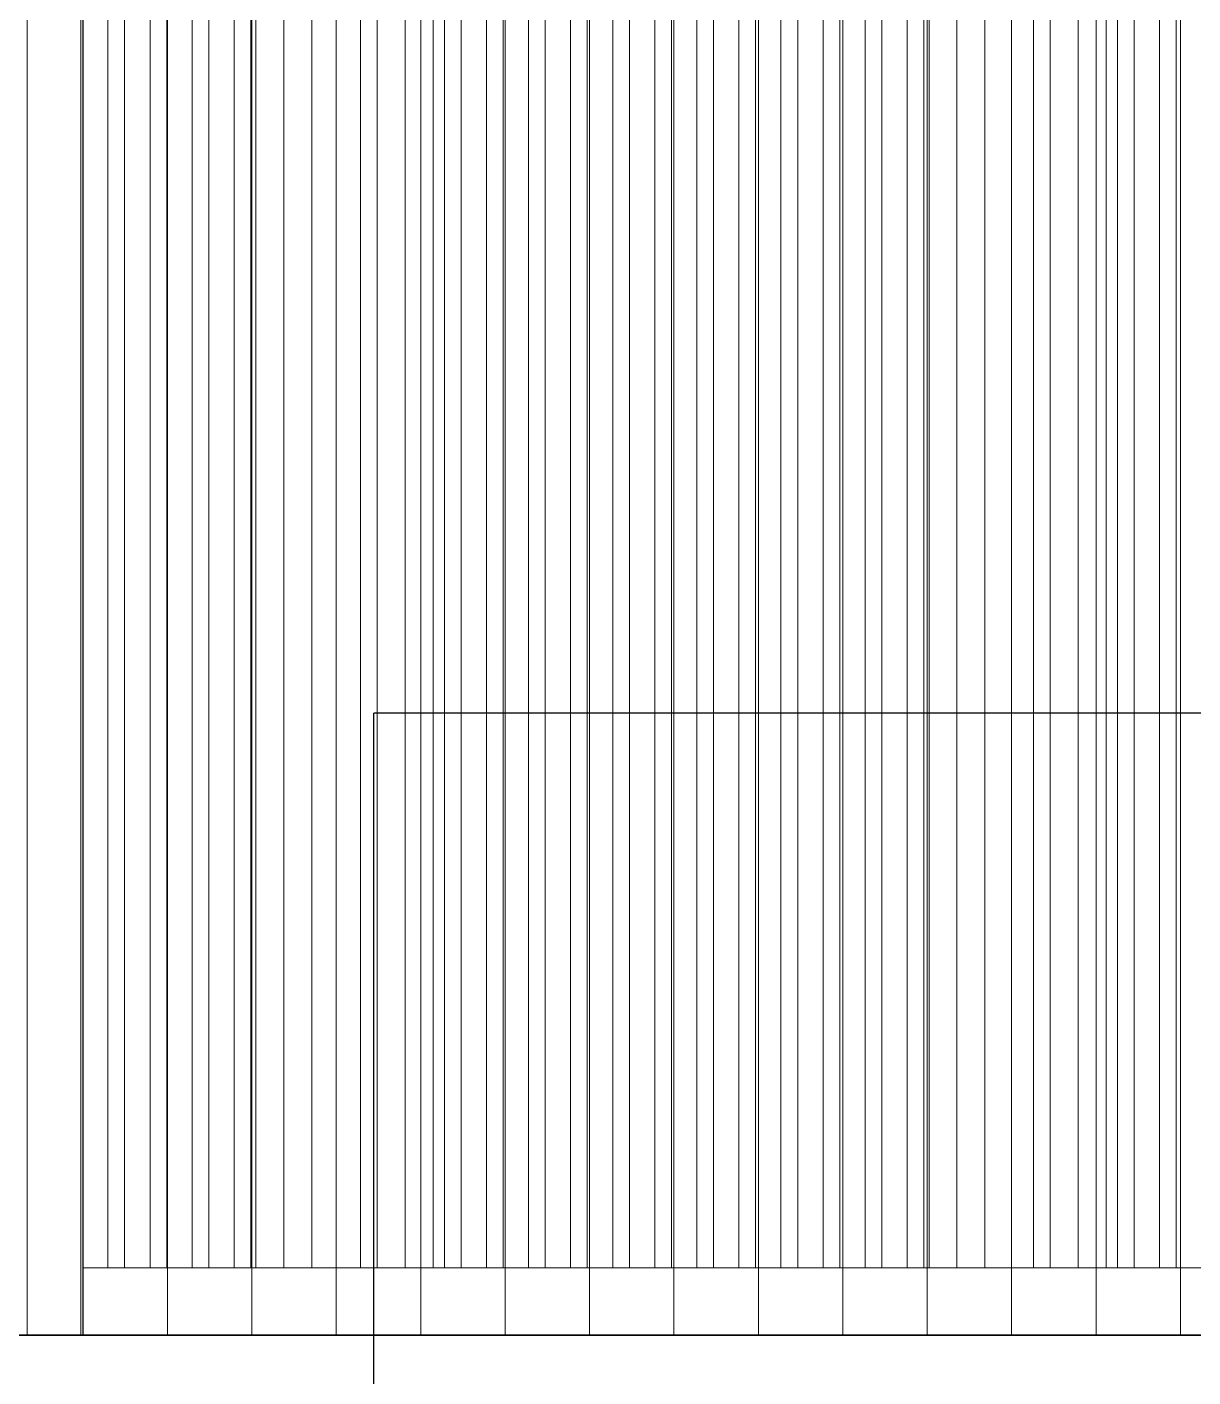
# Model space of a CAD drawing. Header units: millimetres. Extents: x 652554 to 1678317, y -308114 to 170803.
# Drawn here: x 677115 to 678156, y 108538 to 109743 of the extents above; entities that cross this region are included whole.
import ezdxf

# ---------------------------------------------------------------- set-up
doc = ezdxf.new("R2010")
doc.units = ezdxf.units.MM
for name, color, linetype, lineweight in [('A-DETL-GENF', 2, 'Continuous', 35), ('A-GENM', 1, 'Continuous', 9), ('A-GLAZ-CURT', 2, 'Continuous', 9), ('A-GLAZ-CWMG', 2, 'Continuous', 35)]:
    doc.layers.add(name, color=color, linetype=linetype, lineweight=lineweight)

# ---------------------------------------------------------------- blocks, each defined once
blk = doc.blocks.new('DPA_CP_Entrance Louver Grill Vertical Z - Louver Grill Vertical Z-18398766-2250-01 ENTRANCE 2 ELEVATION 3')
at = {"layer": 'A-GLAZ-CURT'}
for p, q in [((631889.2, 108635), (631889.2, 113189.6)), ((631914.2, 108635), (631914.2, 113189.6)), ((631957.5, 113189.6), (631957.5, 108635)), ((631997.5, 113189.6), (631997.5, 108635)), ((632022.5, 108635), (632022.5, 113189.6)), ((631957.5, 108635), (631997.5, 108635)), ((632440.5, 108635), (631957.5, 108635)), ((632440.5, 108635), (631997.5, 108635)), ((631914.2, 108575), (631889.2, 108575)), ((631889.2, 108575), (631932.5, 108575)), ((631957.5, 108575), (631914.2, 108575)), ((631932.5, 108575), (631957.5, 108575)), ((631997.5, 108575), (631932.5, 108575)), ((631932.5, 108575), (632533.8, 108575)), ((632022.5, 108575), (631997.5, 108575)), ((631997.5, 108575), (631999.2, 108575)), ((632598.8, 108575), (631997.5, 108575)), ((631999.2, 108575), (632023.2, 108575)), ((632087.4, 108575), (632022.5, 108575)), ((632023.2, 108575), (632086.4, 108575))]:
    blk.add_line(p, q, dxfattribs=at)
blk = doc.blocks.new('DPA_CP_Entrance Louver Grill Vertical Z - Louver Grill Vertical Z-V53-2250-01 ENTRANCE 2 ELEVATION 3')
at = {"layer": 'A-GLAZ-CURT'}
for p, q in [((631287.9, 108635), (631287.9, 113700)), ((631312.9, 108635), (631312.9, 113700)), ((631356.2, 113700), (631356.2, 108635)), ((631396.2, 113700), (631396.2, 108635)), ((631421.2, 108635), (631421.2, 113700)), ((631864.2, 108635), (631864.2, 113189.6)), ((631889.2, 108635), (631889.2, 113189.6)), ((631972.5, 113189.6), (631972.5, 108635)), ((631997.5, 108635), (631997.5, 113189.6)), ((631356.2, 108635), (631396.2, 108635)), ((631864.2, 108635), (631356.2, 108635)), ((631864.2, 108635), (631396.2, 108635)), ((631997.5, 108635), (631957.5, 108635)), ((631972.4, 108635), (631957.5, 108635)), ((631997.5, 108635), (631973.5, 108635)), ((631312.9, 108575), (631287.9, 108575)), ((631287.9, 108575), (631331.2, 108575)), ((631356.2, 108575), (631312.9, 108575)), ((631331.2, 108575), (631356.2, 108575)), ((631396.2, 108575), (631331.2, 108575)), ((631331.2, 108575), (631932.5, 108575)), ((631421.2, 108575), (631396.2, 108575)), ((631396.2, 108575), (631397.9, 108575)), ((631997.5, 108575), (631396.2, 108575)), ((631397.9, 108575), (631421.9, 108575)), ((631486.1, 108575), (631421.2, 108575)), ((631421.9, 108575), (631485.1, 108575)), ((631889.2, 108575), (631864.2, 108575)), ((631864.2, 108575), (631907.5, 108575)), ((631932.5, 108575), (631889.2, 108575)), ((631907.5, 108575), (631932.5, 108575)), ((631932.5, 108575), (631997.5, 108575)), ((631972.5, 108575), (632037.4, 108575)), ((631997.5, 108575), (631972.5, 108575)), ((632038.4, 108575), (631975.2, 108575)), ((631975.2, 108575), (631999.2, 108575)), ((631999.2, 108575), (631997.5, 108575))]:
    blk.add_line(p, q, dxfattribs=at)
blk = doc.blocks.new('DPA_CP_Entrance Louver Grill Vertical Z - Louver Grill Vertical Z-V54-2250-01 ENTRANCE 2 ELEVATION 3')
at = {"layer": 'A-GLAZ-CURT'}
for p, q in [((631262.9, 108635), (631262.9, 113700)), ((631287.9, 108635), (631287.9, 113700)), ((631371.2, 113700), (631371.2, 108635)), ((631396.2, 108635), (631396.2, 113700)), ((631262.9, 108635), (631108.3, 108635)), ((631262.9, 108635), (631108.3, 108635)), ((631396.2, 108635), (631356.2, 108635)), ((631371.1, 108635), (631356.2, 108635)), ((631396.2, 108635), (631372.2, 108635)), ((630730, 108575), (631331.2, 108575)), ((631396.2, 108575), (630794.9, 108575)), ((631287.9, 108575), (631262.9, 108575)), ((631262.9, 108575), (631306.2, 108575)), ((631331.2, 108575), (631287.9, 108575)), ((631306.9, 108575), (631331.2, 108575)), ((631331.2, 108575), (631396.2, 108575)), ((631371.2, 108575), (631436.1, 108575)), ((631396.2, 108575), (631371.2, 108575)), ((631437.1, 108575), (631373.9, 108575)), ((631373.9, 108575), (631397.9, 108575)), ((631397.9, 108575), (631396.2, 108575))]:
    blk.add_line(p, q, dxfattribs=at)
blk = doc.blocks.new('GM_Louver Grill Vertical Z - Z Profile-V59-2250-01 ENTRANCE 2 ELEVATION 3')
at = {"layer": 'A-GENM'}
for p, q in [((632032.5, 113189.6), (632032.5, 108635)), ((632047.4, 108635), (632047.4, 113189.6)), ((632032.5, 108575), (632034.2, 108575)), ((632047.4, 108575), (632032.5, 108575)), ((632034.2, 108575), (632047.4, 108575)), ((632047.4, 108575), (632087.4, 108575)), ((632087.5, 108575), (632047.4, 108575)), ((632087.4, 108575), (632092.4, 108575)), ((632090.7, 108575), (632087.5, 108575)), ((632092.4, 108575), (632090.7, 108575))]:
    blk.add_line(p, q, dxfattribs=at)
blk = doc.blocks.new('GM_Louver Grill Vertical Z - Z Profile-V57-2250-01 ENTRANCE 2 ELEVATION 3')
at = {"layer": 'A-GENM'}
for p, q in [((632145.3, 113700), (632145.3, 108635)), ((632160.2, 108635), (632160.2, 113700)), ((632145.3, 108575), (632147, 108575)), ((632160.2, 108575), (632145.3, 108575)), ((632147, 108575), (632160.1, 108575)), ((632160.1, 108575), (632200.2, 108575)), ((632200.3, 108575), (632160.2, 108575)), ((632200.2, 108575), (632205.2, 108575)), ((632203.5, 108575), (632200.3, 108575)), ((632205.2, 108575), (632203.5, 108575))]:
    blk.add_line(p, q, dxfattribs=at)
blk = doc.blocks.new('GM_Louver Grill Vertical Z - Z Profile-V60-2250-01 ENTRANCE 2 ELEVATION 3')
at = {"layer": 'A-GENM'}
for p, q in [((631544, 113700), (631544, 108635)), ((631558.9, 108635), (631558.9, 113700)), ((631544, 108575), (631545.7, 108575)), ((631558.9, 108575), (631544, 108575)), ((631545.7, 108575), (631558.8, 108575)), ((631558.8, 108575), (631598.9, 108575)), ((631599, 108575), (631558.9, 108575)), ((631599.8, 108575), (631603.9, 108575)), ((631602.2, 108575), (631599.8, 108575)), ((631603.9, 108575), (631602.2, 108575))]:
    blk.add_line(p, q, dxfattribs=at)
blk = doc.blocks.new('GM_Louver Grill Vertical Z - Z Profile-V61-2250-01 ENTRANCE 2 ELEVATION 3')
at = {"layer": 'A-GENM'}
for p, q in [((631731.9, 113700), (631731.9, 108635)), ((631746.9, 108635), (631746.9, 113700)), ((631731.9, 108575), (631733.7, 108575)), ((631746.3, 108575), (631731.9, 108575)), ((631733.7, 108575), (631746.3, 108575)), ((631746.8, 108575), (631786.9, 108575)), ((631787, 108575), (631746.9, 108575)), ((631786.9, 108575), (631791.9, 108575)), ((631790.2, 108575), (631787, 108575)), ((631791.9, 108575), (631790.2, 108575))]:
    blk.add_line(p, q, dxfattribs=at)
blk = doc.blocks.new('GM_Louver Grill Vertical Z - Z Profile-V62-2250-01 ENTRANCE 2 ELEVATION 3')
at = {"layer": 'A-GENM'}
for p, q in [((631807.1, 113189.6), (631807.1, 108635)), ((631822.1, 108635), (631822.1, 113189.6)), ((631807.1, 108575), (631808.9, 108575)), ((631822.1, 108575), (631807.1, 108575)), ((631808.9, 108575), (631822, 108575)), ((631822, 108575), (631862.1, 108575)), ((631862.2, 108575), (631822.1, 108575)), ((631862.1, 108575), (631867.1, 108575)), ((631865.3, 108575), (631862.2, 108575)), ((631867.1, 108575), (631865.3, 108575))]:
    blk.add_line(p, q, dxfattribs=at)
blk = doc.blocks.new('GM_Louver Grill Vertical Z - Z Profile-V63-2250-01 ENTRANCE 2 ELEVATION 3')
at = {"layer": 'A-GENM'}
for p, q in [((631844.7, 113189.6), (631844.7, 108635)), ((631859.7, 108635), (631859.7, 113189.6)), ((631844.7, 108575), (631846.4, 108575)), ((631859.7, 108575), (631844.7, 108575)), ((631846.4, 108575), (631859.6, 108575)), ((631859.6, 108575), (631899.7, 108575)), ((631899.7, 108575), (631859.7, 108575)), ((631899.7, 108575), (631904.7, 108575)), ((631902.9, 108575), (631899.7, 108575)), ((631904.7, 108575), (631902.9, 108575))]:
    blk.add_line(p, q, dxfattribs=at)
blk = doc.blocks.new('GM_Louver Grill Vertical Z - Z Profile-V58-2250-01 ENTRANCE 2 ELEVATION 3')
at = {"layer": 'A-GENM'}
for p, q in [((632446, 108575), (632447.7, 108575)), ((632461, 108575), (632446, 108575)), ((632447.7, 108575), (632460.9, 108575)), ((632460.9, 108575), (632501, 108575)), ((632501, 108575), (632461, 108575)), ((632501, 108575), (632506, 108575)), ((632504.2, 108575), (632501, 108575)), ((632506, 108575), (632504.2, 108575))]:
    blk.add_line(p, q, dxfattribs=at)
blk = doc.blocks.new('GM_Louver Grill Vertical Z - Z Profile-V64-2250-01 ENTRANCE 2 ELEVATION 3')
at = {"layer": 'A-GENM'}
for p, q in [((631957.5, 113189.6), (631957.5, 108635)), ((631972.4, 108635), (631972.4, 113189.6)), ((631957.5, 108575), (631959.2, 108575)), ((631972.4, 108575), (631957.5, 108575)), ((631959.2, 108575), (631972.4, 108575)), ((631972.4, 108575), (632012.4, 108575)), ((632012.5, 108575), (631972.4, 108575)), ((632012.4, 108575), (632017.4, 108575)), ((632015.7, 108575), (632012.5, 108575)), ((632017.4, 108575), (632015.7, 108575))]:
    blk.add_line(p, q, dxfattribs=at)
blk = doc.blocks.new('DPA_CP_Entrance Louver Grill Vertical Z - Louver Grill Vertical Z-18399026-2250-01 ENTRANCE 2 ELEVATION 3')
at = {"layer": 'A-GLAZ-CURT'}
for p, q in [((625329.6, 113750), (625329.6, 108575)), ((625329.6, 108575), (625329.6, 113750)), ((625329.6, 108575), (625329.6, 113750)), ((625329.6, 108575), (625329.6, 113750)), ((625377.6, 108575), (625377.6, 113750)), ((625377.6, 108575), (625377.6, 113750)), ((625379.6, 113750), (625379.6, 108575)), ((625379.6, 108575), (625379.6, 113750)), ((625379.6, 108635), (625379.6, 113700)), ((625379.6, 108635), (625379.6, 113700)), ((625329.6, 108575), (625329.6, 108635)), ((625329.6, 108635), (625329.6, 108575)), ((625379.6, 108635), (626711.8, 108635)), ((625379.6, 108635), (626711.8, 108635)), ((625329.6, 108575), (625379.6, 108575)), ((625379.6, 108575), (625329.6, 108575)), ((625377.6, 108575), (625329.6, 108575)), ((625329.6, 108575), (625379.6, 108575)), ((626761.8, 108575), (625329.6, 108575)), ((625329.6, 108575), (626761.8, 108575)), ((625379.6, 108575), (625377.6, 108575))]:
    blk.add_line(p, q, dxfattribs=at)
blk = doc.blocks.new('GM_Louver Grill Vertical Z - Z Profile-V71-2250-01 ENTRANCE 2 ELEVATION 3')
at = {"layer": 'A-GENM'}
blk.add_line((625152.6, 108575), (625152.6, 113750), dxfattribs=at)
blk = doc.blocks.new('Rectangular Mullion - 50x200-15304692-2250-01 ENTRANCE 2 ELEVATION 3')
at = {"layer": 'A-GLAZ-CWMG'}
for p, q in [((632490.5, 108575), (631058.3, 108575)), ((631058.3, 108575), (632490.5, 108575)), ((632490.5, 108575), (632490.5, 108525)), ((632490.5, 108525), (632490.5, 108575)), ((631058.3, 108525), (632490.5, 108525)), ((631058.3, 108525), (632490.5, 108525))]:
    blk.add_line(p, q, dxfattribs=at)
blk = doc.blocks.new('Rectangular Mullion - 50x200-12048639-2250-01 ENTRANCE 2 ELEVATION 3')
at = {"layer": 'A-GLAZ-CWMG'}
for p, q in [((631287.9, 108575), (630686.7, 108575)), ((630859.9, 108575), (631461.1, 108575)), ((631287.9, 108525), (630686.7, 108525)), ((631461.1, 108525), (630859.9, 108525))]:
    blk.add_line(p, q, dxfattribs=at)
blk = doc.blocks.new('Rectangular Mullion - 50x200-15305094-2250-01 ENTRANCE 2 ELEVATION 3')
at = {"layer": 'A-GLAZ-CWMG'}
for p, q in [((632490.5, 108575), (631889.2, 108575)), ((632062.4, 108575), (632690.5, 108575)), ((632490.5, 108525), (632490.5, 108575)), ((632690.5, 108575), (632690.5, 108525)), ((632490.5, 108525), (631889.2, 108525)), ((632690.5, 108525), (632062.4, 108525))]:
    blk.add_line(p, q, dxfattribs=at)
blk = doc.blocks.new('GM_Louver Grill Vertical Z - Z Profile-V78-2250-01 ENTRANCE 2 ELEVATION 3')
at = {"layer": 'A-GENM'}
for p, q in [((632070.1, 113189.6), (632070.1, 108635)), ((632085, 108635), (632085, 113189.6)), ((632070.1, 108575), (632071.8, 108575)), ((632085, 108575), (632070.1, 108575)), ((632071.8, 108575), (632084.9, 108575)), ((632084.9, 108575), (632125, 108575)), ((632125.1, 108575), (632085, 108575))]:
    blk.add_line(p, q, dxfattribs=at)
blk = doc.blocks.new('DPA_AN_Callout - DPA_AN_Callout-15552211-2250-01 ENTRANCE 2 ELEVATION 3')
at = {"layer": 'A-DETL-GENF', "lineweight": 25}
for p in [(631368.3, 105805), (638126, 109130.5)]:
    blk.add_line(p, (631368.3, 109130.5), dxfattribs=at)

msp = doc.modelspace()

# ---------------------------------------------------------------- block references
at = {"layer": 'A-DETL-GENF'}
msp.add_blockref('DPA_AN_Callout - DPA_AN_Callout-15552211-2250-01 ENTRANCE 2 ELEVATION 3', (46056.406, 0), dxfattribs=at)
at = {"layer": 'A-GENM'}
for name, p in [('GM_Louver Grill Vertical Z - Z Profile-V58-2250-01 ENTRANCE 2 ELEVATION 3', (44628.2699, 0)), ('GM_Louver Grill Vertical Z - Z Profile-V58-2250-01 ENTRANCE 2 ELEVATION 3', (44665.8621, 0)), ('GM_Louver Grill Vertical Z - Z Profile-V58-2250-01 ENTRANCE 2 ELEVATION 3', (44703.4544, 0)), ('GM_Louver Grill Vertical Z - Z Profile-V71-2250-01 ENTRANCE 2 ELEVATION 3', (52012.1878, 0)), ('GM_Louver Grill Vertical Z - Z Profile-V57-2250-01 ENTRANCE 2 ELEVATION 3', (45041.7846, 0)), ('GM_Louver Grill Vertical Z - Z Profile-V57-2250-01 ENTRANCE 2 ELEVATION 3', (45079.3768, 0)), ('GM_Louver Grill Vertical Z - Z Profile-V71-2250-01 ENTRANCE 2 ELEVATION 3', (52087.6109, 0)), ('GM_Louver Grill Vertical Z - Z Profile-V57-2250-01 ENTRANCE 2 ELEVATION 3', (45116.9691, 0)), ('GM_Louver Grill Vertical Z - Z Profile-V57-2250-01 ENTRANCE 2 ELEVATION 3', (45154.5613, 0)), ('GM_Louver Grill Vertical Z - Z Profile-V71-2250-01 ENTRANCE 2 ELEVATION 3', (52163.034, 0)), ('GM_Louver Grill Vertical Z - Z Profile-V58-2250-01 ENTRANCE 2 ELEVATION 3', (44891.4156, 0)), ('GM_Louver Grill Vertical Z - Z Profile-V58-2250-01 ENTRANCE 2 ELEVATION 3', (44929.0078, 0)), ('GM_Louver Grill Vertical Z - Z Profile-V71-2250-01 ENTRANCE 2 ELEVATION 3', (52238.4571, 0)), ('GM_Louver Grill Vertical Z - Z Profile-V57-2250-01 ENTRANCE 2 ELEVATION 3', (45267.338, 0)), ('GM_Louver Grill Vertical Z - Z Profile-V71-2250-01 ENTRANCE 2 ELEVATION 3', (52313.8802, 0)), ('GM_Louver Grill Vertical Z - Z Profile-V57-2250-01 ENTRANCE 2 ELEVATION 3', (45342.3379, 0)), ('GM_Louver Grill Vertical Z - Z Profile-V57-2250-01 ENTRANCE 2 ELEVATION 3', (45379.9302, 0)), ('GM_Louver Grill Vertical Z - Z Profile-V71-2250-01 ENTRANCE 2 ELEVATION 3', (52389.3033, 0)), ('GM_Louver Grill Vertical Z - Z Profile-V57-2250-01 ENTRANCE 2 ELEVATION 3', (45417.5224, 0)), ('GM_Louver Grill Vertical Z - Z Profile-V60-2250-01 ENTRANCE 2 ELEVATION 3', (46056.406, 0)), ('GM_Louver Grill Vertical Z - Z Profile-V71-2250-01 ENTRANCE 2 ELEVATION 3', (52464.7264, 0)), ('GM_Louver Grill Vertical Z - Z Profile-V57-2250-01 ENTRANCE 2 ELEVATION 3', (45492.7069, 0)), ('GM_Louver Grill Vertical Z - Z Profile-V57-2250-01 ENTRANCE 2 ELEVATION 3', (45530.2991, 0)), ('GM_Louver Grill Vertical Z - Z Profile-V71-2250-01 ENTRANCE 2 ELEVATION 3', (52540.1494, 0)), ('GM_Louver Grill Vertical Z - Z Profile-V57-2250-01 ENTRANCE 2 ELEVATION 3', (45567.8914, 0)), ('GM_Louver Grill Vertical Z - Z Profile-V57-2250-01 ENTRANCE 2 ELEVATION 3', (45605.4836, 0)), ('GM_Louver Grill Vertical Z - Z Profile-V71-2250-01 ENTRANCE 2 ELEVATION 3', (52615.5725, 0)), ('GM_Louver Grill Vertical Z - Z Profile-V61-2250-01 ENTRANCE 2 ELEVATION 3', (46056.406, 0)), ('GM_Louver Grill Vertical Z - Z Profile-V57-2250-01 ENTRANCE 2 ELEVATION 3', (45680.6681, 0)), ('GM_Louver Grill Vertical Z - Z Profile-V71-2250-01 ENTRANCE 2 ELEVATION 3', (52690.9956, 0)), ('GM_Louver Grill Vertical Z - Z Profile-V62-2250-01 ENTRANCE 2 ELEVATION 3', (46056.406, 0)), ('GM_Louver Grill Vertical Z - Z Profile-V63-2250-01 ENTRANCE 2 ELEVATION 3', (46056.406, 0)), ('GM_Louver Grill Vertical Z - Z Profile-V71-2250-01 ENTRANCE 2 ELEVATION 3', (52766.4187, 0)), ('GM_Louver Grill Vertical Z - Z Profile-V58-2250-01 ENTRANCE 2 ELEVATION 3', (45492.7069, 0)), ('GM_Louver Grill Vertical Z - Z Profile-V58-2250-01 ENTRANCE 2 ELEVATION 3', (45530.2991, 0)), ('GM_Louver Grill Vertical Z - Z Profile-V71-2250-01 ENTRANCE 2 ELEVATION 3', (52841.8418, 0)), ('GM_Louver Grill Vertical Z - Z Profile-V64-2250-01 ENTRANCE 2 ELEVATION 3', (46056.406, 0)), ('GM_Louver Grill Vertical Z - Z Profile-V71-2250-01 ENTRANCE 2 ELEVATION 3', (52917.2649, 0)), ('GM_Louver Grill Vertical Z - Z Profile-V59-2250-01 ENTRANCE 2 ELEVATION 3', (46056.406, 0)), ('GM_Louver Grill Vertical Z - Z Profile-V78-2250-01 ENTRANCE 2 ELEVATION 3', (46056.406, 0)), ('GM_Louver Grill Vertical Z - Z Profile-V71-2250-01 ENTRANCE 2 ELEVATION 3', (52992.688, 0))]:
    msp.add_blockref(name, p, dxfattribs=at)
at = {"layer": 'A-GLAZ-CURT'}
for name, p in [('DPA_CP_Entrance Louver Grill Vertical Z - Louver Grill Vertical Z-V54-2250-01 ENTRANCE 2 ELEVATION 3', (46056.406, 0)), ('DPA_CP_Entrance Louver Grill Vertical Z - Louver Grill Vertical Z-18399026-2250-01 ENTRANCE 2 ELEVATION 3', (51785.1758, 0)), ('DPA_CP_Entrance Louver Grill Vertical Z - Louver Grill Vertical Z-V53-2250-01 ENTRANCE 2 ELEVATION 3', (46056.406, 0)), ('DPA_CP_Entrance Louver Grill Vertical Z - Louver Grill Vertical Z-18398766-2250-01 ENTRANCE 2 ELEVATION 3', (46056.406, 0))]:
    msp.add_blockref(name, p, dxfattribs=at)
at = {"layer": 'A-GLAZ-CWMG'}
for name, p in [('Rectangular Mullion - 50x200-12048639-2250-01 ENTRANCE 2 ELEVATION 3', (46056.406, 0)), ('Rectangular Mullion - 50x200-15304692-2250-01 ENTRANCE 2 ELEVATION 3', (46056.406, 0)), ('Rectangular Mullion - 50x200-12048639-2250-01 ENTRANCE 2 ELEVATION 3', (46657.6973, 0)), ('Rectangular Mullion - 50x200-15305094-2250-01 ENTRANCE 2 ELEVATION 3', (46056.406, 0))]:
    msp.add_blockref(name, p, dxfattribs=at)

doc.saveas('drawing.dxf')
